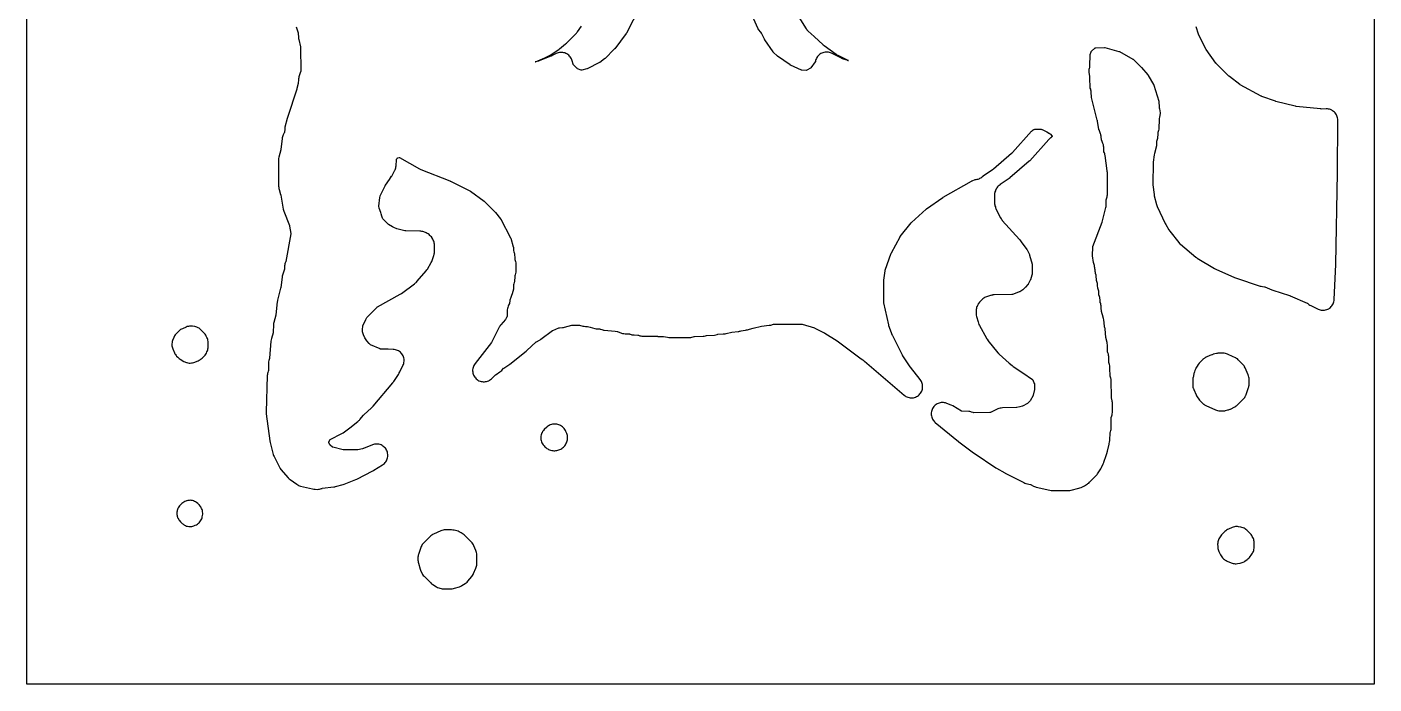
# Model space of a CAD drawing. Header units: millimetres. Extents: x 0 to 300, y 0 to 300.
# Drawn here: x 0 to 300, y 0 to 146.2 of the extents above; entities that cross this region are included whole.
import ezdxf

# ---------------------------------------------------------------- set-up
doc = ezdxf.new("R2010")
doc.units = ezdxf.units.MM
doc.layers.add('CUT', color=7, linetype='CONTINUOUS')

msp = doc.modelspace()

# ---------------------------------------------------------------- linework, layer by layer
at = {"layer": 'CUT'}
for points in [[(0.0501, 299.9994), (0.0614, 300), (299.9021, 300), (299.9192, 299.9992), (299.9606, 299.9971), (299.9634, 299.9386), (299.9634, 0.0614), (299.9606, 0.0029), (299.9192, 0.0008), (299.9021, 0), (0.0614, 0), (0.0501, 0.0006), (0.0029, 0.0029), (0.0006, 0.0501), (0, 0.0614), (0, 299.9386), (0.0006, 299.9499), (0.0029, 299.9971)], [(32.2989, 75.2454), (32.3388, 75.0111), (32.4007, 74.7816), (32.4842, 74.5591), (32.8675, 73.6683), (32.9607, 73.4748), (33.0702, 73.2901), (33.1952, 73.1155), (33.3347, 72.9523), (33.5674, 72.7024), (33.7342, 72.5393), (33.9155, 72.3925), (34.1096, 72.2632), (34.9342, 71.768), (35.1318, 71.6612), (35.3381, 71.5725), (35.5515, 71.5027), (35.5836, 71.4937), (35.8389, 71.4369), (36.0988, 71.4071), (36.3604, 71.4046), (36.6208, 71.4295), (36.8772, 71.4814), (37.1267, 71.5598), (38.1388, 71.9371), (38.3817, 72.0427), (38.612, 72.1733), (38.8273, 72.3275), (39.025, 72.5037), (39.4673, 72.9419), (39.6532, 73.1477), (39.8151, 73.3729), (39.9512, 73.6146), (40.0855, 73.8878), (40.1768, 74.0972), (40.2487, 74.314), (40.3004, 74.5365), (40.3316, 74.7628), (40.3421, 74.991), (40.3421, 76.0045), (40.3314, 76.2348), (40.2996, 76.4633), (40.2468, 76.6878), (40.1736, 76.9065), (40.0806, 77.1175), (39.9407, 77.3988), (39.8072, 77.6344), (39.6489, 77.8542), (39.4678, 78.0556), (38.7085, 78.8131), (38.5192, 78.9836), (38.3136, 79.1339), (38.0937, 79.2626), (37.8619, 79.3682), (37.6206, 79.4496), (37.3722, 79.5061), (36.8947, 79.5893), (36.6568, 79.6191), (36.4172, 79.626), (36.1779, 79.6099), (35.9414, 79.5709), (35.7096, 79.5095), (35.4848, 79.4261), (34.6161, 79.0557), (34.413, 78.9581), (34.2195, 78.8425), (34.0372, 78.7101), (33.8676, 78.5617), (33.2967, 78.015), (33.1406, 77.8513), (32.9999, 77.6742), (32.8758, 77.4851), (32.7693, 77.2855), (32.6812, 77.0772), (32.4361, 76.4149), (32.3643, 76.1884), (32.3143, 75.956), (32.2866, 75.72), (32.2815, 75.4824)], [(260.3424, 64.3077), (260.4457, 64.0963), (260.5796, 63.8809), (260.9446, 63.3551), (261.0853, 63.1713), (261.1219, 63.1316), (261.1453, 63.1016), (261.3051, 62.9316), (261.7372, 62.5129), (261.7458, 62.5045), (261.7482, 62.5023), (261.7765, 62.4749), (261.8219, 62.4356), (261.9065, 62.3591), (261.9382, 62.3351), (261.9905, 62.2898), (262.0654, 62.2386), (262.0791, 62.2283), (262.098, 62.2164), (262.2242, 62.1301), (262.4743, 61.9978), (264.6433, 61.0036), (264.8854, 60.9076), (265.1362, 60.8373), (265.3929, 60.7934), (265.6528, 60.7765), (266.1542, 60.77), (266.2236, 60.7691), (266.4354, 60.7754), (266.6459, 60.7996), (266.7184, 60.8142), (266.8535, 60.8414), (267.4353, 60.9847), (267.5877, 61.0317), (267.7096, 61.0692), (267.9409, 61.1708), (267.9724, 61.1846), (268.9918, 61.704), (269.2012, 61.8248), (269.2172, 61.834), (269.2545, 61.8611), (269.4278, 61.9867), (269.6215, 62.1605), (270.8804, 63.4149), (271.0362, 63.5851), (271.1755, 63.7689), (271.2974, 63.9647), (271.3593, 64.0883), (271.3593, 64.0884), (271.4006, 64.171), (271.4477, 64.2916), (271.4845, 64.3859), (272.0202, 65.972), (272.0627, 66.1247), (272.0927, 66.2326), (272.1367, 66.4995), (272.1516, 66.7696), (272.1523, 67.4298), (272.1526, 67.7597), (272.1435, 67.9378), (272.1393, 68.0197), (272.099, 68.277), (272.0321, 68.5287), (271.9607, 68.7163), (271.9395, 68.7721), (271.2349, 70.3674), (271.133, 70.5723), (271.0868, 70.6471), (271.0127, 70.767), (270.8752, 70.9499), (270.7215, 71.1194), (270.0861, 71.7589), (269.692, 72.1556), (269.523, 72.3107), (269.3406, 72.4497), (269.1995, 72.5379), (269.1462, 72.5713), (268.9466, 72.6721), (268.9414, 72.6747), (268.6146, 72.8212), (267.3501, 73.3883), (267.3179, 73.4007), (267.106, 73.4827), (266.8535, 73.5511), (266.5952, 73.5927), (266.3339, 73.6071), (266.3071, 73.6072), (265.4756, 73.6094), (265.3495, 73.602), (265.1704, 73.5916), (265.0168, 73.5635), (264.8696, 73.5365), (264.5352, 73.454), (264.2238, 73.3771), (264.14, 73.3527), (264.0268, 73.3198), (263.8885, 73.2669), (263.8351, 73.2465), (263.4278, 73.0713), (262.5796, 72.7064), (262.3804, 72.6095), (262.3722, 72.6055), (262.1749, 72.486), (262.0976, 72.4288), (261.9895, 72.3488), (261.8659, 72.2383), (261.8175, 72.1951), (261.2071, 71.5967), (261.0464, 71.4187), (261.0028, 71.3704), (260.8276, 71.1209), (260.5984, 70.7482), (260.3133, 70.2845), (260.2817, 70.226), (260.1791, 70.0359), (260.0739, 69.7737), (259.977, 69.4863), (259.902, 69.2637), (259.8577, 69.1083), (259.8577, 69.1082), (259.8363, 69.033), (259.6477, 68.2244), (259.644, 68.2084), (259.6374, 68.1702), (259.6086, 68.0182), (259.6043, 67.977), (259.5936, 67.9142), (259.5897, 67.8353), (259.587, 67.8096), (259.5861, 67.7647), (259.5787, 67.6162), (259.589, 66.5561), (259.6035, 66.3102), (259.6421, 66.067), (259.7045, 65.8287), (259.7251, 65.7731), (259.7269, 65.7664), (259.8107, 65.5422), (260.331, 64.3308)], [(114.4187, 54.6503), (114.444, 54.3976), (114.4949, 54.1488), (114.5707, 53.9065), (114.6707, 53.6731), (114.7938, 53.451), (114.9389, 53.2425), (115.138, 52.9854), (115.3158, 52.7798), (115.5149, 52.5948), (115.7328, 52.4325), (115.9671, 52.2948), (116.1715, 52.1892), (116.3881, 52.09), (116.6132, 52.0119), (116.8447, 51.9556), (117.0805, 51.9216), (117.3184, 51.9102), (117.5464, 51.9101), (117.7767, 51.9207), (118.0051, 51.9524), (118.2296, 52.005), (118.4483, 52.0782), (118.6593, 52.1711), (118.8802, 52.2808), (119.0829, 52.3935), (119.2742, 52.5245), (119.4526, 52.6726), (119.6165, 52.8366), (119.7645, 53.0151), (119.8953, 53.2065), (120.0078, 53.4092), (120.1202, 53.6359), (120.2132, 53.8476), (120.2863, 54.067), (120.3388, 54.2923), (120.3703, 54.5214), (120.3804, 54.7525), (120.3802, 54.8241), (120.3685, 55.0606), (120.3344, 55.295), (120.2782, 55.525), (120.2006, 55.7487), (120.031, 56.1717), (119.9217, 56.4077), (119.7885, 56.6311), (119.6329, 56.8395), (119.4564, 57.0306), (119.261, 57.2023), (119.0488, 57.3528), (118.8222, 57.4804), (118.6492, 57.5662), (118.4422, 57.6576), (118.2278, 57.7298), (118.0077, 57.7823), (117.7838, 57.8148), (117.5579, 57.8268), (117.4901, 57.8274), (117.247, 57.8175), (117.006, 57.7841), (116.7693, 57.7273), (116.5394, 57.6479), (116.3182, 57.5464), (116.1079, 57.4239), (115.9106, 57.2816), (115.728, 57.1207), (115.1892, 56.5974), (114.9971, 56.3883), (114.83, 56.1588), (114.6899, 55.9118), (114.6745, 55.8806), (114.5737, 55.6475), (114.497, 55.4054), (114.4454, 55.1568), (114.4192, 54.9042)], [(34.0151, 36.2919), (34.1879, 36.1015), (34.4353, 35.8556), (34.5095, 35.781), (34.5209, 35.7706), (34.5236, 35.7678), (34.5435, 35.7499), (34.6874, 35.6185), (34.6978, 35.6106), (34.702, 35.6068), (34.7732, 35.554), (34.88, 35.4738), (34.8874, 35.4694), (34.8951, 35.4637), (35.0287, 35.3832), (35.0858, 35.3484), (35.0895, 35.3466), (35.101, 35.3397), (35.3179, 35.2361), (35.5437, 35.1538), (35.7763, 35.0935), (36.0137, 35.0559), (36.2536, 35.0413), (36.4938, 35.0497), (36.7321, 35.0812), (36.9662, 35.1354), (37.1941, 35.2118), (37.494, 35.3288), (37.7279, 35.4341), (37.9497, 35.5628), (38.1572, 35.7136), (38.2502, 35.7969), (38.344, 35.8804), (38.3481, 35.8848), (38.3482, 35.8848), (38.3488, 35.8855), (38.5168, 36.0687), (38.6694, 36.2737), (38.8002, 36.4931), (38.908, 36.7248), (38.9916, 36.9663), (39.05, 37.2151), (39.1063, 37.5244), (39.1394, 37.7831), (39.1455, 38.0438), (39.1243, 38.3038), (39.1192, 38.3311), (39.1184, 38.3401), (39.0976, 38.4462), (39.0762, 38.5601), (39.0734, 38.5694), (39.0681, 38.5966), (38.9913, 38.8465), (38.8888, 39.087), (38.8279, 39.2114), (38.7183, 39.4117), (38.5909, 39.6011), (38.4467, 39.7781), (38.4435, 39.7817), (38.4402, 39.7858), (38.4059, 39.8242), (38.4019, 39.8283), (38.4009, 39.8293), (38.3297, 39.9013), (38.2265, 40.0057), (38.2257, 40.0064), (38.2214, 40.0107), (38.0243, 40.1728), (37.7439, 40.3805), (37.5347, 40.5197), (37.3126, 40.6372), (37.0798, 40.7318), (36.8386, 40.8025), (36.5916, 40.8487), (36.3412, 40.8699), (36.09, 40.8658), (35.8404, 40.8365), (35.6125, 40.7862), (35.5957, 40.7825), (35.5956, 40.7824), (35.5951, 40.7823), (35.4995, 40.7509), (35.3569, 40.704), (35.1272, 40.602), (34.9089, 40.4775), (34.7043, 40.3316), (34.5153, 40.166), (34.1412, 39.8033), (33.9746, 39.6252), (33.8262, 39.4318), (33.6973, 39.2248), (33.694, 39.2181), (33.6932, 39.2167), (33.6752, 39.1801), (33.5892, 39.0063), (33.5865, 38.9992), (33.5849, 38.9958), (33.5574, 38.9223), (33.5029, 38.7782), (33.5009, 38.7709), (33.4988, 38.7652), (33.4723, 38.6652), (33.4392, 38.5429), (33.438, 38.5354), (33.4358, 38.5273), (33.4165, 38.4078), (33.3988, 38.3024), (33.3983, 38.295), (33.3966, 38.2844), (33.3883, 38.1508), (33.382, 38.0592), (33.3822, 38.0518), (33.3814, 38.0387), (33.3866, 37.8956), (33.3889, 37.8155), (33.3898, 37.8082), (33.3904, 37.7928), (33.4106, 37.6439), (33.4195, 37.5736), (33.4212, 37.5665), (33.4235, 37.549), (33.4595, 37.3977), (33.4736, 37.3358), (33.4759, 37.3289), (33.4805, 37.3096), (33.5324, 37.1591), (33.5506, 37.1045), (33.5535, 37.0978), (33.5608, 37.0769), (33.6282, 36.93), (33.6497, 36.8817), (33.6574, 36.8666), (33.6635, 36.8533), (33.6838, 36.8143), (33.7127, 36.7569), (33.7225, 36.7398), (33.7325, 36.7207), (33.7714, 36.6544), (33.843, 36.5293), (33.8532, 36.5153), (33.8627, 36.499), (33.9759, 36.3452), (33.9964, 36.3167), (33.9987, 36.3142)], [(87.0656, 27.533), (87.0792, 27.325), (87.1102, 27.1189), (87.1582, 26.916), (87.5344, 25.5774), (87.6136, 25.3413), (87.7159, 25.1144), (87.9792, 24.6002), (88.109, 24.3761), (88.2613, 24.1667), (88.4345, 23.9741), (89.9041, 22.5008), (90.1191, 22.3087), (90.3549, 22.1427), (91.1903, 21.6238), (91.4522, 21.4819), (91.7292, 21.3723), (91.954, 21.2984), (92.2068, 21.2298), (92.4653, 21.188), (92.7269, 21.1736), (94.4394, 21.1685), (94.7058, 21.1819), (94.9692, 21.2237), (95.2266, 21.2932), (96.3173, 21.6513), (96.5858, 21.757), (96.8402, 21.8928), (97.5726, 22.3399), (97.7935, 22.4917), (97.9969, 22.6661), (98.1805, 22.8614), (99.0707, 23.9163), (99.2232, 24.1167), (99.3548, 24.3314), (99.4641, 24.5583), (99.9637, 25.7448), (100.0487, 25.9786), (100.1101, 26.2197), (100.1472, 26.4658), (100.1597, 26.7143), (100.1603, 28.7223), (100.1476, 28.9749), (100.1094, 29.2248), (100.0462, 29.4696), (99.9586, 29.7068), (99.5039, 30.7692), (99.3993, 30.9846), (99.2745, 31.1889), (99.1308, 31.3804), (98.9694, 31.5573), (97.3365, 33.1828), (97.1458, 33.3541), (96.9385, 33.505), (96.7168, 33.6339), (96.2724, 33.8626), (96.005, 33.981), (95.7257, 34.0674), (95.1612, 34.2063), (94.8685, 34.26), (94.5715, 34.2786), (93.1846, 34.2829), (92.9216, 34.2698), (92.6614, 34.2292), (92.4069, 34.1614), (92.1609, 34.0672), (90.5373, 33.345), (90.3325, 33.2424), (90.138, 33.1216), (89.9554, 32.9834), (89.7862, 32.8292), (88.3133, 31.3574), (88.159, 31.1884), (88.0208, 31.0061), (87.8999, 30.8119), (87.7972, 30.6074), (87.7137, 30.3944), (87.1875, 28.8482), (87.1259, 28.6372), (87.0831, 28.4216), (87.0593, 28.203), (87.0549, 27.9833)], [(265.1329, 31.123), (265.1401, 30.5824), (265.1534, 30.3563), (265.1871, 30.1323), (265.2409, 29.9123), (265.3144, 29.698), (265.407, 29.4913), (265.7797, 28.7511), (265.9116, 28.5206), (266.0672, 28.3053), (266.2448, 28.1077), (266.4672, 27.8853), (266.6464, 27.7227), (266.8405, 27.5781), (267.0476, 27.453), (267.2659, 27.3485), (268.1801, 26.9641), (268.394, 26.8854), (268.6141, 26.8266), (268.8387, 26.788), (269.0659, 26.77), (269.2938, 26.7728), (269.5205, 26.7963), (270.1206, 26.8865), (270.3559, 26.9334), (270.5857, 27.0028), (270.8077, 27.0938), (271.02, 27.2057), (271.2206, 27.3375), (271.6855, 27.6759), (271.8729, 27.8267), (272.0451, 27.9948), (272.2002, 28.1786), (272.7501, 28.8978), (272.8841, 29.0913), (272.9993, 29.2966), (273.0947, 29.5118), (273.1695, 29.735), (273.2229, 29.9643), (273.2545, 30.1975), (273.264, 30.4327), (273.2573, 31.4499), (273.2451, 31.681), (273.2116, 31.9099), (273.157, 32.1347), (273.0819, 32.3536), (272.9869, 32.5645), (272.8574, 32.8198), (272.7256, 33.0488), (272.5704, 33.2625), (272.3935, 33.4587), (271.6284, 34.222), (271.4399, 34.3919), (271.2351, 34.5418), (271.0162, 34.6702), (270.7853, 34.7757), (270.545, 34.8572), (270.2976, 34.914), (269.8144, 34.9993), (269.5752, 35.0298), (269.3343, 35.037), (269.0937, 35.0211), (268.8558, 34.982), (268.6228, 34.9202), (268.3968, 34.8362), (267.5481, 34.4734), (267.3364, 34.3708), (267.1353, 34.2488), (266.9465, 34.1085), (266.7718, 33.951), (266.0019, 33.1887), (265.8196, 32.9874), (265.6603, 32.7677), (265.5257, 32.5319), (265.3975, 32.2759), (265.3008, 32.0576), (265.2255, 31.8311), (265.1721, 31.5984), (265.1411, 31.3616)]]:
    msp.add_lwpolyline(points, close=True, dxfattribs=at)
for points in [[(136.4883, 150.5512), (133.4756, 144.8098), (133.4731, 144.8053), (133.4315, 144.739), (133.4211, 144.7246), (130.8769, 141.3465), (130.8239, 141.2811), (130.7664, 141.2195), (128.7288, 139.1881), (128.6656, 139.1295), (128.5984, 139.0757), (127.5527, 138.2984), (127.5483, 138.2952), (127.4774, 138.2511), (127.4607, 138.2421), (124.7609, 136.8838), (124.7437, 136.8757), (124.6673, 136.8464), (124.6491, 136.841), (123.5444, 136.5417), (123.5278, 136.5376), (123.4917, 136.5313), (123.4564, 136.5417), (123.4408, 136.5475), (122.6097, 136.8774), (122.5923, 136.8848), (122.5562, 136.9035), (122.5246, 136.9291), (122.5108, 136.9421), (121.6491, 137.7981), (121.6374, 137.8103), (121.6141, 137.838), (121.6022, 137.872), (121.5977, 137.8885), (121.4128, 138.6259), (121.3402, 138.8642), (121.2443, 139.0941), (121.126, 139.3133), (120.9864, 139.5197), (120.827, 139.7111), (120.6494, 139.8857), (120.4553, 140.0418), (120.2466, 140.1778), (120.0254, 140.2923), (119.7938, 140.3843), (119.5543, 140.4528), (119.3092, 140.497), (119.0609, 140.5167), (118.8118, 140.5116), (118.5645, 140.4817), (118.3214, 140.4273), (118.085, 140.349), (117.8575, 140.2476), (116.8384, 139.731), (116.7859, 139.7059), (116.7426, 139.6865), (116.6891, 139.6639), (114.0891, 138.637), (114.0373, 138.6178), (114.0208, 138.6121), (113.9148, 138.5808), (113.8978, 138.5766), (113.8439, 138.5644), (113.2091, 138.4362), (113.1698, 138.4303), (113.206, 138.4467), (114.7855, 139.0705), (114.9634, 139.1506), (114.9975, 139.1659), (116.4969, 139.926), (116.7632, 140.0824), (118.4157, 141.1955), (118.4966, 141.2552), (118.5887, 141.3232), (119.9199, 142.3971), (120.1213, 142.5784), (122.3416, 144.807), (122.4793, 144.957), (122.5579, 145.058), (122.6043, 145.1177), (123.4941, 146.3625)], [(170.775, 150.1158), (173.5376, 145.7378), (173.6253, 145.6117), (173.6656, 145.5537), (173.8095, 145.3819), (173.9252, 145.2667), (173.9683, 145.2237), (175.2918, 144.0182), (177.2796, 142.2075), (177.5167, 142.0167), (180.2081, 140.1075), (180.2092, 140.1068), (180.3688, 140.0025), (180.537, 139.9102), (181.4509, 139.4535), (182.5179, 138.9204), (182.8795, 138.7396), (182.8902, 138.7336), (182.9134, 138.7205), (182.8757, 138.7301), (181.6183, 139.1158), (181.5691, 139.132), (181.5537, 139.1375), (181.4575, 139.1759), (181.4425, 139.1827), (181.3957, 139.2048), (179.1609, 140.3216), (178.9342, 140.4212), (178.6987, 140.4979), (178.4567, 140.5509), (178.2107, 140.5797), (177.9631, 140.584), (177.7162, 140.5638), (177.4726, 140.5193), (177.2346, 140.4509), (177.0045, 140.3592), (176.7846, 140.2453), (176.577, 140.1101), (176.3839, 139.9551), (176.207, 139.7817), (176.0481, 139.5917), (175.9089, 139.3868), (175.7906, 139.1692), (175.6944, 138.941), (175.6212, 138.7044), (175.5939, 138.5699), (175.5929, 138.5701), (175.565, 138.4397), (175.5433, 138.4028), (175.5318, 138.3865), (174.5635, 137.0851), (174.5517, 137.07), (174.5238, 137.0396), (174.4903, 137.0155), (174.4739, 137.0055), (173.6682, 136.5432), (173.6527, 136.5348), (173.6183, 136.5192), (173.5806, 136.5174), (173.5629, 136.5178), (172.5425, 136.5649), (172.5251, 136.5661), (172.4879, 136.5713), (172.4524, 136.5833), (172.4362, 136.59), (170.0214, 137.6641), (170.0049, 137.6719), (169.9362, 137.7109), (169.921, 137.721), (167.1323, 139.6824), (167.1285, 139.6852), (167.0719, 139.7314), (167.0596, 139.7426), (166.2425, 140.5261), (166.2291, 140.5397), (166.1757, 140.6024), (166.1645, 140.6179), (164.3148, 143.3017), (164.2684, 143.3745), (164.2274, 143.4505), (163.7011, 144.5167), (163.56, 144.7656), (163.3914, 144.9967), (162.869, 145.6329), (162.8657, 145.6372), (162.8359, 145.6804), (162.8226, 145.7041), (162.812, 145.726), (160.3769, 151.1396)], [(59.968, 146.1887), (60.3827, 144.8637), (60.3842, 144.8586), (60.3954, 144.8088), (60.3989, 144.7826), (60.4006, 144.759), (60.4401, 143.8984), (60.4648, 143.645), (60.515, 143.3954), (60.9323, 141.7589), (60.9335, 141.7539), (60.9419, 141.7055), (60.944, 141.6802), (60.9446, 141.6574), (60.9562, 136.3263), (60.9557, 136.3059), (60.951, 136.2621), (60.9416, 136.2192), (60.9356, 136.1996), (60.5695, 135.1128), (60.5053, 134.8878), (60.4624, 134.6579), (60.4412, 134.4249), (60.4087, 133.6885), (60.4075, 133.6702), (60.3963, 133.5918), (60.3924, 133.5738), (60.1207, 132.4598), (60.1085, 132.4136), (60.0944, 132.3679), (57.9936, 126.015), (57.9413, 125.8341), (57.4567, 123.8878), (57.4132, 123.6734), (57.3886, 123.456), (57.3414, 122.7727), (57.3397, 122.7541), (57.3329, 122.7146), (57.3185, 122.6772), (57.3105, 122.6603), (57.056, 122.1564), (56.9659, 121.9567), (56.8936, 121.7498), (56.8397, 121.5374), (56.8046, 121.3211), (56.5288, 118.9736), (56.5178, 118.9), (56.5022, 118.8272), (56.1009, 117.2004), (56.0461, 116.9005), (56.0282, 116.5962), (56.0408, 110.7624), (56.0534, 110.517), (56.09, 110.2741), (56.1503, 110.0359), (56.4934, 108.9154), (56.5124, 108.8462), (56.5271, 108.7759), (57.0884, 105.6325), (57.1404, 105.404), (57.2135, 105.1813), (58.4339, 101.9808), (58.4395, 101.965), (58.4591, 101.8954), (58.4626, 101.879), (58.767, 100.2634), (58.7698, 100.2464), (58.7733, 100.2093), (58.77, 100.1727), (58.7672, 100.1554), (57.6338, 94.0017), (57.6304, 93.9851), (57.6204, 93.9495), (57.5967, 93.8873), (57.5225, 93.7041), (57.4542, 93.4746), (57.4083, 93.2395), (57.385, 93.0012), (57.3534, 92.3628), (57.3531, 92.3575), (57.3465, 92.3072), (57.3407, 92.2816), (57.3342, 92.259), (56.9224, 90.952), (56.8657, 90.74), (56.8278, 90.5238), (56.5259, 88.2073), (56.5138, 88.1328), (56.497, 88.0592), (55.796, 85.3844), (55.7554, 85.2018), (55.7286, 85.0168), (55.4197, 82.132), (55.4191, 82.1273), (55.4063, 82.0563), (55.4025, 82.0403), (54.9868, 80.4538), (54.9307, 80.1765), (54.9063, 79.8946), (54.8572, 78.2467), (54.8564, 78.2299), (54.852, 78.1938), (54.8445, 78.1581), (54.84, 78.1424), (54.4412, 76.8458), (54.375, 76.5793), (54.3384, 76.3071), (54.038, 72.492), (54.0362, 72.4746), (54.0297, 72.4373), (54.0198, 72.4008), (54.014, 72.3842), (53.9526, 72.2206), (53.8686, 71.9519), (53.8155, 71.6754), (53.7937, 71.3947), (53.7589, 69.7431), (53.7581, 69.7253), (53.7537, 69.6873), (53.7457, 69.6498), (53.7407, 69.6327), (53.6279, 69.2747), (53.5699, 69.0566), (53.5317, 68.8342), (53.5138, 68.6093), (53.2353, 60.5085), (53.2368, 60.2995), (53.2558, 60.0914), (54.06, 54.0739), (54.1253, 53.7503), (54.8553, 51.0602), (54.9333, 50.8211), (55.0349, 50.5911), (56.2025, 48.271), (56.3043, 48.0883), (56.421, 47.9147), (56.5517, 47.7515), (58.1999, 45.8622), (58.4044, 45.6537), (58.6318, 45.4705), (60.0869, 44.4323), (60.2845, 44.3049), (60.4932, 44.1966), (60.7111, 44.1084), (60.9363, 44.0411), (63.5588, 43.3898), (63.8523, 43.3353), (64.1502, 43.3161), (64.6498, 43.3139), (64.9, 43.3253), (65.1478, 43.3618), (65.3907, 43.4228), (65.6263, 43.5078), (65.6509, 43.5181), (65.6672, 43.5245), (65.7033, 43.5358), (65.7403, 43.5436), (65.7577, 43.5461), (68.3348, 43.8466), (68.5338, 43.878), (68.7297, 43.9253), (70.3881, 44.3974), (70.6325, 44.4808), (73.2314, 45.5209), (73.4223, 45.6067), (77.0321, 47.4152), (77.2562, 47.5423), (79.1999, 48.7814), (79.4005, 48.9237), (79.5862, 49.0849), (79.7552, 49.2637), (79.9057, 49.4582), (80.0365, 49.6665), (80.1461, 49.8867), (80.2335, 50.1166), (80.298, 50.354), (80.3388, 50.5965), (80.3556, 50.8419), (80.3481, 51.0878), (80.3166, 51.3317), (80.2612, 51.5713), (80.1826, 51.8044), (80.0814, 52.0286), (79.9587, 52.2417), (79.8157, 52.4418), (79.6536, 52.6269), (79.4742, 52.7951), (79.2791, 52.9449), (79.0703, 53.0748), (78.8497, 53.1835), (78.6194, 53.2701), (78.3818, 53.3336), (78.1391, 53.3734), (77.8936, 53.3892), (77.6478, 53.3808), (77.404, 53.3483), (77.1646, 53.292), (76.9319, 53.2124), (74.9106, 52.4083), (74.8325, 52.3803), (74.7526, 52.3578), (73.6628, 52.0919), (73.6412, 52.0873), (73.5462, 52.0757), (73.524, 52.075), (70.5338, 52.0653), (70.5286, 52.0654), (70.4795, 52.0691), (70.4543, 52.0733), (70.4319, 52.0783), (68.1153, 52.6584), (68.1099, 52.6599), (68.0639, 52.6756), (68.0387, 52.6929), (68.0195, 52.7079), (67.5298, 53.1104), (67.5159, 53.1224), (67.488, 53.1504), (67.4694, 53.1852), (67.462, 53.2021), (67.2562, 53.7027), (67.2497, 53.7197), (67.2385, 53.7568), (67.2498, 53.7938), (67.2564, 53.8108), (67.4646, 54.3116), (67.4721, 54.3286), (67.4909, 54.3635), (67.5241, 54.3851), (67.5403, 54.394), (70.0913, 55.7157), (70.2522, 55.8067), (70.406, 55.9095), (72.1863, 57.1966), (72.2913, 57.2768), (73.6615, 58.3821), (73.8598, 58.5604), (73.9236, 58.6314), (74.0165, 58.7228), (74.1515, 58.8799), (74.9047, 59.8329), (74.9136, 59.8436), (74.9669, 59.8996), (74.981, 59.9125), (76.7464, 61.4533), (76.8848, 61.5837), (77.013, 61.7243), (77.0491, 61.7672), (77.0832, 61.802), (81.4487, 66.9721), (81.4938, 67.0334), (81.5053, 67.047), (81.6714, 67.2674), (82.6075, 68.6638), (82.7114, 68.833), (82.8016, 69.0099), (82.8711, 69.1609), (82.9096, 69.2211), (83.0409, 69.4535), (83.7243, 70.8296), (83.8244, 71.0594), (83.901, 71.2979), (83.9533, 71.543), (83.9808, 71.792), (83.9832, 72.0426), (83.9606, 72.2921), (83.913, 72.5381), (83.8411, 72.7782), (83.7456, 73.0098), (83.6273, 73.2307), (83.4875, 73.4386), (83.3276, 73.6315), (83.1492, 73.8075), (82.9541, 73.9647), (82.7442, 74.1015), (82.5217, 74.2167), (82.2887, 74.309), (82.0477, 74.3776), (81.8011, 74.4216), (81.5512, 74.4408), (80.4703, 74.4693), (78.6741, 74.5284), (78.6569, 74.5294), (78.6566, 74.5294), (78.6439, 74.5337), (78.6267, 74.5409), (76.5265, 75.4885), (76.2037, 75.7763), (75.6652, 76.3386), (75.2081, 77.0015), (74.9282, 77.7022), (74.7524, 78.3291), (74.7392, 79.0095), (74.7573, 79.4633), (74.8302, 79.6929), (75.4305, 81.1026), (75.6774, 81.5531), (77.9729, 83.8749), (77.9858, 83.8874), (78.0124, 83.9095), (78.0318, 83.9227), (78.0462, 83.9311), (83.122, 86.7365), (83.1228, 86.737), (83.1302, 86.7411), (83.4037, 86.9163), (86.3227, 89.0649), (86.5281, 89.2336), (86.6553, 89.3631), (86.7195, 89.4166), (86.903, 89.6058), (88.9307, 91.93), (89.079, 92.1174), (89.2088, 92.3181), (89.2127, 92.3248), (90.0406, 93.7504), (90.1586, 93.9803), (90.2404, 94.1906), (90.2523, 94.221), (90.6114, 95.3071), (90.6353, 95.395), (90.6814, 95.5639), (90.7101, 95.7426), (90.7237, 95.8266), (90.7296, 95.939), (90.7378, 96.0924), (90.7375, 97.6482), (90.7375, 97.6504), (90.7267, 97.8817), (90.6946, 98.111), (90.6414, 98.3364), (90.5676, 98.5558), (90.4738, 98.7675), (90.3605, 98.9943), (90.2289, 99.2259), (90.225, 99.2313), (90.2168, 99.2457), (90.0606, 99.462), (89.8823, 99.6604), (89.7339, 99.8089), (89.5451, 99.9793), (89.34, 100.1298), (89.1206, 100.2586), (88.8893, 100.3644), (88.8778, 100.369), (88.8776, 100.3691), (88.8679, 100.3729), (88.3524, 100.5777), (88.14, 100.6513), (87.9218, 100.7054), (87.6997, 100.7397), (87.4754, 100.754), (84.3864, 100.8111), (84.3793, 100.8114), (84.3693, 100.813), (84.1429, 100.8555), (82.3608, 101.2884), (82.2438, 101.3393), (81.8611, 101.506), (81.6643, 101.5917), (81.3911, 101.7107), (80.5441, 102.2122), (79.2542, 103.5119), (79.1768, 103.6544), (79.0236, 104.1213), (78.8727, 104.5808), (78.7787, 104.8673), (78.4495, 105.8702), (78.3375, 106.2828), (78.3381, 106.2888), (78.5853, 108.2493), (78.6258, 108.5386), (78.6284, 108.5544), (78.6303, 108.5622), (78.6455, 108.6042), (78.6541, 108.6231), (79.7331, 110.814), (79.7714, 110.8846), (79.8186, 110.958), (80.7227, 112.2586), (81.213, 112.964), (81.2187, 112.9721), (81.3906, 113.2586), (81.861, 114.1763), (81.9204, 114.3005), (81.9765, 114.4265), (82.0603, 114.6409), (82.124, 114.862), (82.1671, 115.088), (82.1892, 115.317), (82.2564, 116.6529), (82.2578, 116.6711), (82.2636, 116.7098), (82.2837, 116.7433), (82.2942, 116.7583), (82.4754, 117.0024), (82.4862, 117.0163), (82.5113, 117.0442), (82.5464, 117.0577), (82.5632, 117.0628), (82.8483, 117.1421), (82.866, 117.1466), (82.9042, 117.1533), (82.9397, 117.1376), (82.9558, 117.129), (87.4159, 114.608), (87.7331, 114.4571), (94.2022, 111.9192), (94.2521, 111.8983), (94.301, 111.8752), (98.6549, 109.6926), (98.6595, 109.6902), (98.7275, 109.6492), (98.7424, 109.6389), (101.8013, 107.4116), (101.8052, 107.4087), (101.8626, 107.36), (101.875, 107.3481), (104.2538, 104.9694), (104.3007, 104.9197), (104.3447, 104.8674), (105.4289, 103.5008), (105.439, 103.4874), (105.479, 103.4266), (105.4872, 103.4119), (107.6995, 99.2809), (107.7085, 99.263), (107.741, 99.183), (107.747, 99.1639), (108.2872, 97.2765), (108.2922, 97.2568), (108.3071, 97.1706), (108.3089, 97.1504), (108.3378, 96.6926), (108.3699, 96.4212), (108.4315, 96.1549), (108.5217, 95.8969), (108.5787, 95.7587), (108.5848, 95.743), (108.5955, 95.7083), (108.5999, 95.6727), (108.6008, 95.6556), (108.6306, 94.7231), (108.6505, 94.478), (108.6944, 94.236), (108.7619, 93.9994), (108.8616, 93.7056), (108.8677, 93.686), (108.8772, 93.6431), (108.882, 93.5993), (108.8826, 93.5789), (108.8824, 91.7567), (108.8818, 91.7367), (108.8772, 91.6939), (108.8681, 91.6518), (108.8623, 91.6326), (108.7514, 91.2982), (108.6874, 91.069), (108.6454, 90.8349), (108.6258, 90.5978), (108.5921, 89.6235), (108.591, 89.6053), (108.5859, 89.5664), (108.5733, 89.5293), (108.5543, 89.4844), (108.5551, 89.4841), (108.4796, 89.2933), (108.4135, 89.0646), (108.3694, 88.8305), (108.3478, 88.5934), (108.3217, 87.9913), (108.3205, 87.9729), (108.3093, 87.8942), (108.3054, 87.8762), (108.0418, 86.7951), (108.0198, 86.7168), (107.9925, 86.6401), (107.6608, 85.7994), (107.5891, 85.5912), (107.536, 85.3775), (107.5019, 85.1599), (107.4598, 84.784), (107.4576, 84.7674), (107.4504, 84.732), (107.4371, 84.6989), (107.4298, 84.6836), (107.2347, 84.2981), (107.1258, 84.0507), (107.0443, 83.793), (106.991, 83.528), (106.9667, 83.2588), (106.914, 81.7924), (106.913, 81.7758), (106.9085, 81.7401), (106.8947, 81.7068), (106.8874, 81.6922), (106.8542, 81.6287), (106.7965, 81.5322), (106.7344, 81.3999), (106.5797, 81.1044), (105.5262, 79.892), (105.3977, 79.7312), (105.2829, 79.5603), (105.1825, 79.3806), (103.4713, 75.9973), (99.7733, 71.2841), (99.63, 71.0816), (99.5075, 70.8659), (99.407, 70.6391), (99.3295, 70.4034), (99.2757, 70.1613), (99.2462, 69.9149), (99.2412, 69.6669), (99.2608, 69.4196), (99.3049, 69.1755), (99.3729, 68.9369), (99.4642, 68.7063), (99.578, 68.4858), (99.713, 68.2777), (99.868, 68.084), (100.0415, 67.9066), (100.2316, 67.7473), (100.4366, 67.6076), (100.6545, 67.489), (100.883, 67.3924), (101.12, 67.3191), (101.363, 67.2695), (101.6098, 67.2443), (101.8579, 67.2437), (102.1048, 67.2677), (102.3481, 67.316), (102.5855, 67.3882), (102.8145, 67.4836), (103.0329, 67.6012), (103.2386, 67.7398), (103.4296, 67.8982), (104.3613, 68.7524), (104.4245, 68.8064), (104.4913, 68.8559), (105.3281, 69.4314), (105.5348, 69.59), (105.7239, 69.7694), (105.8933, 69.9674), (106.0987, 70.2345), (106.1091, 70.2475), (106.1334, 70.2738), (106.1619, 70.2955), (106.1758, 70.3046), (107.2891, 71.0031), (107.5095, 71.1585), (111.1637, 74.0431), (111.3141, 74.1718), (113.392, 76.0974), (113.397, 76.1014), (113.4194, 76.1159), (113.4403, 76.1277), (114.1131, 76.485), (114.2837, 76.5844), (114.4459, 76.697), (117.007, 78.6284), (117.0114, 78.6316), (117.0556, 78.6595), (117.0797, 78.6717), (117.1019, 78.6813), (118.4484, 79.2236), (118.4665, 79.2304), (118.5065, 79.2419), (118.5475, 79.2492), (118.5667, 79.2511), (119.2607, 79.3023), (119.4891, 79.3298), (119.7141, 79.3782), (121.3639, 79.8131), (121.3689, 79.8143), (121.4177, 79.8231), (121.4432, 79.8255), (121.4662, 79.8262), (122.9503, 79.8378), (122.9672, 79.8375), (123.0036, 79.8345), (123.0383, 79.8252), (123.0545, 79.8196), (123.2825, 79.7357), (123.5287, 79.6593), (123.7813, 79.6086), (124.0379, 79.5842), (124.082, 79.5823), (124.3385, 79.5712), (124.7266, 79.5544), (124.7468, 79.5529), (124.7515, 79.5522), (124.8334, 79.5397), (124.8345, 79.5395), (124.8531, 79.5351), (125.3968, 79.391), (126.475, 79.1052), (126.7167, 79.0538), (126.8835, 79.0353), (126.9623, 79.0265), (127.3406, 79.0033), (127.5821, 78.9885), (127.5904, 78.9878), (127.5997, 78.987), (127.6371, 78.9811), (127.6383, 78.9807), (127.6396, 78.9802), (127.6425, 78.9792), (127.6508, 78.9762), (127.6727, 78.9684), (127.6889, 78.9613), (127.7154, 78.9489), (127.9778, 78.8439), (128.2504, 78.7692), (128.3934, 78.747), (128.5297, 78.7258), (130.9652, 78.4869), (131.415, 78.4428), (131.4204, 78.4421), (131.4717, 78.4327), (131.4977, 78.4255), (131.5206, 78.4175), (132.3934, 78.088), (132.6504, 78.0065), (132.9147, 77.9532), (133.1832, 77.9286), (134.1301, 77.8933), (134.1471, 77.8923), (134.1834, 77.8876), (134.2179, 77.8766), (134.2338, 77.8703), (134.2956, 77.8442), (134.5082, 77.7656), (134.727, 77.7066), (134.9503, 77.6677), (135.1761, 77.6491), (136.0588, 77.6167), (136.0788, 77.6154), (136.1217, 77.6092), (136.1637, 77.5984), (136.1827, 77.5919), (136.2997, 77.548), (136.5065, 77.4806), (136.7182, 77.4314), (136.9335, 77.4008), (137.1506, 77.389), (140.4037, 77.3541), (140.4496, 77.3514), (141.6199, 77.341), (141.6466, 77.3407), (141.6534, 77.3405), (141.712, 77.3351), (141.7407, 77.3321), (141.7582, 77.329), (142.6654, 77.1453), (142.9109, 77.1082), (143.1588, 77.0956), (143.2141, 77.0956), (143.2614, 77.0935), (143.8261, 77.0949), (147.1463, 77.0914), (147.3987, 77.1039), (147.3994, 77.1041), (147.4638, 77.1042), (147.7045, 77.1164), (147.7568, 77.1242), (147.7968, 77.1265), (148.0614, 77.1706), (148.3198, 77.2428), (148.5389, 77.3169), (148.544, 77.3185), (148.5897, 77.3298), (148.6088, 77.3319), (148.6174, 77.3329), (148.6191, 77.3331), (148.6224, 77.3334), (148.6252, 77.3337), (148.6423, 77.3344), (150.5477, 77.3702), (150.7329, 77.3839), (150.8222, 77.3905), (151.0929, 77.4409), (151.3368, 77.5148), (153.1044, 77.6314), (153.3833, 77.6657), (153.6566, 77.731), (153.8409, 77.7976), (155.0598, 77.9004), (155.2115, 77.9218), (155.2375, 77.9255), (155.4609, 77.9442), (155.694, 77.9862), (156.9259, 78.2691), (158.4012, 78.4413), (158.494, 78.4573), (158.6679, 78.4874), (158.8125, 78.5002), (159.0405, 78.5419), (159.9327, 78.7483), (159.9609, 78.7501), (160.0148, 78.7561), (160.2013, 78.777), (160.3998, 78.8189), (160.4378, 78.827), (160.9217, 78.9539), (161.6735, 79.1511), (163.5947, 79.5957), (165.2748, 79.814), (165.4173, 79.8326), (165.6279, 79.8692), (165.8346, 79.9236), (166.0359, 79.9955), (166.2032, 80.0635), (166.2202, 80.0699), (166.2576, 80.081), (166.2965, 80.0847), (166.3147, 80.0851), (172.4464, 80.0708), (172.4868, 80.0688), (172.5094, 80.0671), (172.5971, 80.0522), (175.35, 79.2338), (175.3552, 79.2321), (175.4341, 79.2013), (175.4515, 79.1931), (176.4929, 78.6713), (177.5387, 78.1473), (177.5957, 78.1168), (177.6509, 78.0832), (180.3824, 76.3212), (185.7883, 72.3693), (186.1287, 72.1123), (186.1344, 72.1078), (186.426, 71.8557), (186.5018, 71.7964), (195.3238, 64.2602), (195.5181, 64.1101), (195.7261, 63.9798), (195.946, 63.8705), (196.1755, 63.7833), (196.4124, 63.719), (196.6545, 63.6783), (196.8994, 63.6615), (197.1448, 63.6688), (197.3883, 63.7002), (197.6275, 63.7553), (197.8602, 63.8335), (198.0841, 63.9343), (198.297, 64.0565), (198.4969, 64.199), (198.6819, 64.3604), (198.8501, 64.5391), (199, 64.7336), (199.1301, 64.9417), (199.2392, 65.1617), (199.3262, 65.3912), (199.3902, 65.6282), (199.4307, 65.8704), (199.4472, 66.1153), (199.4396, 66.3607), (199.4081, 66.6041), (199.3527, 66.8433), (199.2742, 67.0759), (199.1733, 67.2997), (199.0509, 67.5125), (198.9082, 67.7123), (196.7215, 70.4759), (196.6925, 70.5141), (196.6651, 70.5533), (195.0106, 73.0296), (194.9711, 73.0929), (194.9356, 73.1586), (192.8012, 77.4261), (192.7747, 77.4827), (192.7512, 77.5406), (191.9369, 79.7113), (191.9098, 79.7923), (191.8885, 79.875), (190.8128, 84.7896), (190.8091, 84.8089), (190.7997, 84.8933), (190.7991, 84.913), (190.769, 89.6998), (190.7716, 89.7873), (190.7807, 89.8744), (191.0723, 91.9318), (191.0754, 91.9503), (191.0946, 92.0289), (191.1005, 92.0467), (192.4524, 95.8674), (192.4542, 95.8721), (192.4848, 95.9416), (192.4926, 95.9569), (194.4114, 99.4903), (194.4142, 99.4951), (194.4606, 99.5658), (194.4722, 99.5811), (196.8702, 102.59), (196.8735, 102.594), (196.927, 102.6514), (196.94, 102.6636), (200.2259, 105.6353), (200.2826, 105.6833), (200.3421, 105.7278), (203.944, 108.2479), (203.991, 108.2791), (204.0394, 108.3081), (210.3616, 111.893), (210.4236, 111.9258), (210.4874, 111.9548), (211.1065, 112.2153), (211.1233, 112.2219), (211.1604, 112.2334), (211.2163, 112.2395), (211.329, 112.2461), (211.5575, 112.2807), (211.7818, 112.3364), (212, 112.4125), (212.2102, 112.5084), (212.4107, 112.6234), (212.5997, 112.7563), (212.7757, 112.9062), (212.7783, 112.9086), (212.8741, 112.9896), (212.8899, 113.0016), (212.9408, 113.0384), (215.013, 114.4593), (215.2292, 114.6255), (219.2286, 118.0644), (219.455, 118.2856), (223.6843, 122.9745), (223.7255, 123.018), (223.7389, 123.0315), (223.8233, 123.1087), (223.9102, 123.1741), (224.0078, 123.2337), (224.0244, 123.2429), (224.0777, 123.2704), (224.2263, 123.3427), (224.2771, 123.3661), (224.2934, 123.3731), (224.3931, 123.411), (224.4909, 123.4385), (224.5907, 123.4571), (224.697, 123.4672), (224.7147, 123.4681), (224.7706, 123.4697), (225.4888, 123.4735), (225.5568, 123.472), (225.5784, 123.4709), (225.7074, 123.4575), (225.8281, 123.4315), (225.9511, 123.3905), (225.9712, 123.3826), (226.0338, 123.3559), (226.9367, 122.9414), (226.9386, 122.9404), (226.9557, 122.9319), (227.0021, 122.909), (227.0547, 122.881), (227.0928, 122.8593), (227.1181, 122.8449), (227.2708, 122.7519), (227.5462, 122.5841), (227.6098, 122.5426), (227.6295, 122.5289), (227.7486, 122.4349), (227.7665, 122.4189), (227.7684, 122.417), (227.8215, 122.3666), (228.3203, 121.863), (228.3546, 121.8246), (228.3593, 121.8195), (228.3581, 121.8188), (228.3503, 121.8145), (228.1145, 121.6671), (227.9537, 121.5397), (227.8965, 121.4944), (227.699, 121.2986), (227.5664, 121.1515), (223.3093, 116.4319), (223.293, 116.4149), (223.2556, 116.376), (223.2176, 116.3412), (223.1985, 116.3236), (218.8469, 112.5819), (218.8447, 112.5801), (218.8319, 112.5698), (218.8194, 112.5595), (218.8154, 112.5563), (218.795, 112.5397), (218.741, 112.5005), (216.737, 111.1264), (216.7369, 111.1263), (216.6792, 111.0868), (216.4796, 110.9346), (216.2962, 110.7632), (216.2054, 110.6593), (216.1309, 110.5742), (215.9854, 110.3696), (215.9647, 110.337), (215.8517, 110.16), (215.8076, 110.0846), (215.7537, 109.9925), (215.6691, 109.8179), (215.6671, 109.8132), (215.6424, 109.7569), (215.5545, 109.5256), (215.4986, 109.319), (215.4899, 109.2867), (215.4838, 109.2504), (215.4838, 109.2503), (215.4492, 109.0426), (215.436, 108.843), (215.4329, 108.7957), (215.4152, 107.7305), (215.4158, 107.6657), (215.4162, 107.6081), (215.4239, 107.3705), (215.434, 107.059), (215.4526, 106.8255), (215.4925, 106.5973), (215.4929, 106.5947), (215.5547, 106.3687), (215.6339, 106.1245), (215.697, 105.93), (215.7536, 105.7768), (215.7666, 105.7416), (215.7968, 105.6765), (215.8511, 105.5594), (216.8163, 103.68), (216.9242, 103.4907), (217.0481, 103.3115), (217.1872, 103.1438), (221.0225, 98.9093), (221.0651, 98.8597), (221.1049, 98.8079), (221.3991, 98.4037), (222.6345, 96.7061), (222.6441, 96.6924), (222.68, 96.6332), (222.6877, 96.6184), (223.2251, 95.5366), (223.2329, 95.5201), (223.2601, 95.4497), (223.2621, 95.4433), (223.2655, 95.4323), (223.8348, 93.4348), (223.835, 93.4341), (223.8393, 93.4176), (223.8462, 93.3812), (223.8498, 93.3443), (223.8503, 93.327), (223.8652, 91.4788), (223.8651, 91.4734), (223.8625, 91.4372), (223.8615, 91.4227), (223.86, 91.4136), (223.8575, 91.3975), (223.8525, 91.375), (223.8522, 91.3737), (223.8004, 91.1632), (223.8003, 91.1631), (223.5609, 90.1911), (223.5576, 90.1791), (223.5548, 90.1692), (223.5399, 90.129), (223.5219, 90.0807), (223.5153, 90.0669), (223.5122, 90.0601), (223.47, 89.9773), (223.4638, 89.9652), (223.4546, 89.9472), (223.4543, 89.9466), (223.4512, 89.9405), (223.4396, 89.9178), (223.4394, 89.9174), (223.4386, 89.9157), (223.4314, 89.9017), (223.3999, 89.8399), (223.3147, 89.6725), (222.944, 88.945), (222.9366, 88.9312), (222.9346, 88.9276), (222.9127, 88.8934), (222.8874, 88.8615), (222.874, 88.847), (222.3148, 88.2696), (221.8133, 87.7517), (221.8047, 87.7432), (221.8009, 87.7395), (221.7735, 87.7158), (221.7441, 87.6945), (221.7325, 87.6873), (221.7297, 87.6855), (221.062, 87.2877), (221.0468, 87.2791), (221.0423, 87.2769), (220.9819, 87.2478), (220.9658, 87.2413), (220.0244, 86.8845), (219.4417, 86.6637), (219.4256, 86.658), (219.3917, 86.6484), (219.3569, 86.6448), (219.3397, 86.6441), (215.3374, 86.5725), (215.09, 86.5557), (214.9674, 86.5351), (214.8456, 86.5146), (214.6064, 86.4495), (214.5611, 86.4347), (213.6725, 86.1447), (213.4543, 86.062), (213.2448, 85.9594), (213.0458, 85.8376), (212.8589, 85.6978), (212.8467, 85.6868), (212.6859, 85.5413), (212.2529, 85.1109), (212.2446, 85.1018), (212.08, 84.9204), (211.9276, 84.7131), (211.8428, 84.5688), (211.7973, 84.4913), (211.6454, 84.1993), (211.5556, 84.0053), (211.5495, 83.9923), (211.4728, 83.7774), (211.4161, 83.5564), (211.4119, 83.5306), (211.3797, 83.3311), (211.3713, 83.2083), (211.3641, 83.1035), (211.3542, 82.6781), (211.3507, 82.5251), (211.3575, 82.2746), (211.3792, 82.1046), (211.3893, 82.026), (211.4459, 81.7818), (211.794, 80.5609), (211.878, 80.2664), (211.9707, 79.9994), (212.093, 79.7446), (213.6347, 76.9491), (213.6949, 76.8534), (213.7309, 76.7944), (213.7387, 76.7838), (213.7884, 76.7048), (213.9693, 76.4799), (213.9976, 76.4486), (216.209, 73.7069), (216.3205, 73.5797), (216.3436, 73.5533), (216.3651, 73.5325), (216.4903, 73.4112), (218.7484, 71.3961), (219.3467, 70.8622), (219.6059, 70.6599), (221.7579, 69.1971), (221.7579, 69.197), (223.8839, 67.752), (223.9302, 67.7172), (223.9558, 67.6652), (224.3133, 66.8436), (224.3195, 66.8286), (224.331, 66.7926), (224.3355, 66.754), (224.3363, 66.736), (224.3608, 65.5488), (224.0619, 64.286), (224.0606, 64.2809), (224.0455, 64.2342), (224.0436, 64.2295), (224.0348, 64.2088), (224.0243, 64.1878), (223.3952, 62.9999), (222.9624, 62.5549), (222.801, 62.405), (222.7879, 62.3934), (222.7839, 62.3903), (222.7781, 62.3865), (222.7603, 62.3768), (221.7035, 61.8342), (221.6958, 61.8306), (221.6183, 61.8016), (221.5983, 61.796), (221.0649, 61.6618), (220.4423, 61.5101), (220.3906, 61.5031), (220.3698, 61.502), (217.2116, 61.426), (216.9515, 61.4061), (216.6949, 61.3593), (216.4446, 61.2859), (216.2033, 61.1869), (214.5495, 60.405), (214.5307, 60.3968), (214.489, 60.3824), (214.4453, 60.3775), (214.4248, 60.3769), (210.7921, 60.3679), (210.7717, 60.3684), (210.7281, 60.373), (210.6852, 60.3824), (210.6657, 60.3884), (210.3532, 60.4933), (210.1417, 60.5541), (209.9258, 60.596), (209.707, 60.6188), (208.1949, 60.7094), (208.1776, 60.7108), (208.1407, 60.7165), (208.1068, 60.7321), (208.0916, 60.7405), (206.1417, 61.8692), (205.8309, 62.0215), (204.7968, 62.442), (204.5659, 62.5229), (204.3283, 62.5809), (204.086, 62.6154), (203.8416, 62.6261), (203.5973, 62.6128), (203.3555, 62.5757), (203.1185, 62.5151), (202.8885, 62.4317), (202.6678, 62.3262), (202.4584, 62.1996), (202.2624, 62.0531), (202.0817, 61.8882), (201.918, 61.7064), (201.7728, 61.5095), (201.6475, 61.2994), (201.5434, 61.078), (201.4615, 60.8475), (201.4024, 60.61), (201.3669, 60.368), (201.3551, 60.1236), (201.3673, 59.8793), (201.4034, 59.6373), (201.4629, 59.4), (201.5453, 59.1696), (201.6499, 58.9485), (201.7755, 58.7386), (201.9211, 58.5419), (202.0852, 58.3605), (202.2663, 58.1959), (207.4193, 53.9541), (207.5056, 53.8862), (210.8007, 51.4084), (210.914, 51.328), (215.7515, 48.0949), (215.8996, 48.0032), (217.7341, 46.9541), (217.8575, 46.888), (221.9986, 44.8182), (222.2198, 44.7207), (222.4494, 44.645), (223.482, 44.3591), (223.5007, 44.3534), (223.5792, 44.3226), (223.5968, 44.3141), (224.16, 44.0224), (224.3526, 43.9328), (224.5521, 43.8599), (224.757, 43.8041), (227.7977, 43.1148), (228.0723, 43.0684), (228.3504, 43.0529), (231.915, 43.0528), (232.2135, 43.0707), (232.5077, 43.1241), (234.2155, 43.5408), (234.4758, 43.6195), (234.726, 43.7261), (235.4624, 44.0882), (235.7192, 44.237), (235.7387, 44.2469), (235.7457, 44.2504), (235.9691, 44.3785), (236.1782, 44.5288), (236.2563, 44.5982), (236.423, 44.7232), (236.6068, 44.8921), (237.9226, 46.2288), (238.0313, 46.3359), (238.2153, 46.5382), (238.2926, 46.6446), (238.4008, 46.787), (238.5218, 46.9807), (238.5393, 47.0118), (239.1032, 47.884), (239.2487, 48.1414), (239.6715, 49.0042), (239.7983, 49.314), (239.821, 49.3821), (239.8253, 49.3951), (240.2952, 50.8059), (240.2953, 50.806), (240.5383, 51.5357), (240.5385, 51.5361), (240.5573, 51.6042), (240.6082, 51.7891), (240.9613, 53.3943), (241.0843, 53.953), (241.116, 54.1386), (241.1239, 54.1843), (241.1241, 54.1867), (241.1264, 54.2003), (241.1439, 54.4356), (241.1803, 55.7632), (241.1812, 55.779), (241.1864, 55.8191), (241.1955, 55.8585), (241.2012, 55.8764), (241.2278, 55.9546), (241.2903, 56.1376), (241.2904, 56.1379), (241.3618, 56.3894), (241.4066, 56.6469), (241.4098, 56.6949), (241.4136, 56.7185), (241.4284, 56.9582), (241.4608, 59.325), (241.4611, 59.334), (241.4662, 59.3745), (241.4763, 59.4173), (241.4827, 59.4368), (241.5517, 59.6306), (241.6259, 59.8792), (241.674, 60.1341), (241.6954, 60.3926), (241.7063, 60.7467), (241.7083, 60.7613), (241.7173, 61.0112), (241.7034, 62.0111), (241.7049, 62.3694), (241.6972, 62.5765), (241.6964, 62.5833), (241.6959, 62.6293), (241.6845, 62.8412), (241.6552, 63.0513), (241.6082, 63.2581), (241.4683, 63.7722), (241.467, 63.7773), (241.4647, 63.7895), (241.4194, 67.5008), (241.4038, 67.7507), (241.3996, 67.7759), (241.399, 67.7865), (241.3715, 67.9476), (241.3633, 67.9978), (241.3623, 68.0012), (241.3546, 68.0466), (241.2831, 68.3005), (241.2066, 68.5256), (241.2009, 68.544), (241.1917, 68.5846), (241.1866, 68.6258), (241.1858, 68.6445), (241.1587, 70.1061), (241.1505, 70.548), (241.1313, 70.8141), (241.1307, 70.8175), (241.1304, 70.8214), (241.0862, 71.0637), (241.0839, 71.0767), (241.0838, 71.0769), (241.0821, 71.0863), (241.0056, 71.3445), (240.9276, 71.5635), (240.9215, 71.582), (240.9117, 71.6227), (240.9113, 71.6256), (240.9061, 71.6641), (240.9051, 71.6835), (240.8723, 72.8462), (240.8497, 73.1185), (240.8224, 73.2586), (240.7975, 73.3866), (240.7163, 73.6475), (240.6489, 73.8288), (240.6422, 73.8485), (240.6328, 73.8859), (240.5962, 75.2756), (240.5937, 75.3106), (240.5897, 75.487), (240.5712, 75.7391), (240.5273, 75.988), (240.2665, 77.1281), (240.067, 79.0113), (240.0574, 79.0742), (240.0321, 79.2392), (239.9764, 79.463), (239.9165, 79.6344), (239.7781, 81.0436), (239.7407, 81.2939), (239.6781, 81.5392), (239.6534, 81.6191), (239.2691, 82.8592), (239.2676, 82.8644), (239.2564, 82.9152), (239.2545, 82.9303), (239.253, 82.942), (239.2525, 82.9496), (239.2515, 82.9661), (239.2263, 83.6307), (239.2178, 83.8573), (239.217, 83.8779), (239.1978, 84.107), (239.1576, 84.3333), (239.0967, 84.555), (239.0158, 84.7702), (238.9921, 84.8254), (238.9857, 84.8413), (238.9768, 84.8686), (238.9756, 84.8773), (238.9747, 84.8899), (238.9744, 84.895), (238.9463, 85.5225), (238.9331, 85.6664), (238.9252, 85.7516), (238.9241, 85.7649), (238.8837, 85.9896), (238.8231, 86.2097), (238.7426, 86.4233), (238.7152, 86.4871), (238.7088, 86.503), (238.6999, 86.5303), (238.6986, 86.5391), (238.6974, 86.5567), (238.6821, 86.8986), (238.6694, 87.1842), (238.6555, 87.3344), (238.6483, 87.4133), (238.6471, 87.4266), (238.6068, 87.6513), (238.5461, 87.8714), (238.4656, 88.085), (238.4382, 88.1488), (238.4318, 88.1647), (238.4229, 88.192), (238.4217, 88.2008), (238.4205, 88.2184), (238.4069, 88.5222), (238.3924, 88.846), (238.378, 89.0024), (238.3713, 89.075), (238.3702, 89.0883), (238.3298, 89.313), (238.2692, 89.5331), (238.1887, 89.7467), (238.1609, 89.8113), (238.1546, 89.8269), (238.146, 89.8532), (238.1452, 89.8594), (238.1447, 89.8625), (238.1435, 89.8802), (238.1309, 90.1626), (238.1154, 90.5077), (238.0977, 90.7004), (238.0938, 90.7422), (238.0848, 90.79), (238.0503, 90.9737), (237.9851, 91.2001), (237.9506, 91.2879), (237.9408, 91.3128), (237.9249, 91.4288), (237.9083, 91.5493), (237.8774, 91.7751), (237.8458, 92.0056), (237.8385, 92.1694), (237.8201, 92.3695), (237.8201, 92.3696), (237.8169, 92.404), (237.8071, 92.4558), (237.7733, 92.6354), (237.747, 92.7268), (237.6984, 93.0818), (237.6528, 93.3245), (237.5835, 93.5616), (237.5074, 93.7502), (237.2941, 95.2684), (237.2938, 95.271), (237.2934, 95.2736), (237.2886, 95.3531), (237.2886, 95.3712), (237.3351, 97.191), (237.3362, 97.2119), (237.3409, 97.2454), (237.3424, 97.2567), (237.3437, 97.2617), (237.3536, 97.3006), (237.3544, 97.3028), (237.3605, 97.3204), (239.4195, 102.7582), (239.508, 103.0416), (240.2392, 105.9891), (240.2505, 106.0478), (240.2897, 106.2522), (240.3117, 106.5192), (240.3394, 107.483), (240.3489, 107.8154), (240.3503, 107.8379), (240.3648, 107.9346), (240.3702, 107.9566), (240.4981, 108.4189), (240.548, 108.6367), (240.5782, 108.8581), (240.5819, 108.9384), (240.5827, 108.945), (240.5857, 109.0206), (240.5885, 109.0813), (240.5886, 109.0922), (240.591, 109.1528), (240.5897, 109.7754), (240.5959, 113.5492), (240.5729, 113.8916), (240.5697, 113.9152), (240.5661, 113.9781), (240.5391, 114.1391), (240.0736, 117.5476), (240.0366, 117.7535), (239.9826, 117.9556), (239.9118, 118.1525), (239.8164, 118.3866), (239.8144, 118.3918), (239.8049, 118.4222), (239.7633, 119.4168), (239.737, 119.6887), (239.6812, 119.9562), (239.5965, 120.216), (239.3263, 120.9131), (239.2821, 121.0272), (239.2756, 121.0452), (239.2647, 121.085), (239.2579, 121.1256), (239.2563, 121.1434), (239.2562, 121.1447), (239.2246, 121.6407), (239.2137, 121.7356), (239.1957, 121.8925), (239.1414, 122.14), (239.0995, 122.2677), (239.0624, 122.3807), (238.7216, 123.2651), (238.7151, 123.2834), (238.7078, 123.3104), (238.6932, 123.3641), (238.6896, 123.3832), (238.3873, 125.2367), (238.3647, 125.3445), (238.3417, 125.4545), (237.0539, 130.4832), (237.0527, 130.4883), (237.0494, 130.5028), (237.037, 130.589), (237.0357, 130.6091), (237.0005, 131.5823), (236.9792, 131.8293), (236.9598, 131.9333), (236.9336, 132.0731), (236.8641, 132.3111), (236.7684, 132.587), (236.7624, 132.6059), (236.7528, 132.6474), (236.7476, 132.6896), (236.7467, 132.7094), (236.7108, 134.7667), (236.6981, 134.9791), (236.6673, 135.1897), (236.4937, 136.1035), (236.541, 136.5271), (236.556, 136.7724), (236.6159, 136.9878), (236.664, 137.1939), (236.6945, 137.4034), (236.7071, 137.6147), (236.7474, 139.9359), (236.7476, 139.9413), (236.7526, 139.9921), (236.7576, 140.0181), (236.7635, 140.0411), (236.9353, 140.6495), (236.9407, 140.667), (236.9551, 140.7035), (236.9823, 140.7318), (236.996, 140.744), (237.8978, 141.5118), (237.9119, 141.5232), (237.944, 141.5455), (237.9827, 141.55), (238.0009, 141.5508), (239.9341, 141.5857), (239.9517, 141.5856), (239.9894, 141.5828), (240.0267, 141.5764), (240.0438, 141.5722), (243.1362, 140.7413), (243.1578, 140.7347), (243.2482, 140.6983), (243.2683, 140.688), (246.2553, 139.0444), (246.26, 139.0416), (246.3037, 139.0126), (246.3248, 138.9956), (246.3427, 138.9792), (248.1176, 137.2676), (248.1631, 137.2212), (248.2061, 137.1724), (249.6064, 135.4911), (249.6096, 135.4871), (249.6546, 135.4238), (249.664, 135.4088), (250.879, 133.3508), (250.8897, 133.3315), (250.9283, 133.244), (250.9354, 133.223), (252.0282, 129.6599), (252.0296, 129.6548), (252.0406, 129.605), (252.0439, 129.5788), (252.0454, 129.5551), (252.0924, 128.3879), (252.1117, 128.163), (252.1511, 127.9409), (252.3448, 127.0782), (252.3487, 127.0582), (252.3536, 127.0148), (252.349, 126.9714), (252.3452, 126.9514), (252.158, 126.0911), (252.1177, 125.8493), (252.1012, 125.6047), (252.0642, 123.5602), (252.0634, 123.5405), (252.0581, 123.4983), (252.0485, 123.4569), (252.0425, 123.4381), (251.947, 123.1627), (251.8772, 122.9235), (251.8315, 122.6785), (251.8105, 122.4301), (251.7774, 121.4732), (251.7763, 121.455), (251.7711, 121.4161), (251.7585, 121.379), (251.7396, 121.3341), (251.7403, 121.3338), (251.6649, 121.143), (251.5987, 120.9143), (251.5547, 120.6803), (251.5331, 120.4431), (251.5073, 119.847), (251.5059, 119.8268), (251.4927, 119.7402), (251.488, 119.7204), (251.0424, 118.0393), (250.9802, 117.724), (250.7691, 116.1149), (250.748, 115.8132), (250.7061, 111.3571), (250.7233, 111.0397), (250.9766, 108.9004), (251.0338, 108.5881), (251.5042, 106.7062), (251.5734, 106.4766), (251.6643, 106.2547), (253.4339, 102.4648), (253.5616, 102.2259), (254.2744, 101.0508), (254.4603, 100.7849), (256.5171, 98.2156), (256.6777, 98.0339), (256.8551, 97.8685), (260.2673, 94.9848), (260.4226, 94.8637), (260.587, 94.7552), (264.4447, 92.4215), (264.7417, 92.268), (268.9193, 90.4513), (269.1259, 90.3721), (274.6, 88.548), (274.8532, 88.4782), (275.1123, 88.4353), (275.5509, 88.3862), (275.5692, 88.3837), (275.6082, 88.3754), (275.6462, 88.3632), (275.6633, 88.3563), (277.2121, 87.6882), (277.4514, 87.5992), (281.1389, 86.4378), (281.1961, 86.4182), (281.2522, 86.3958), (285.0379, 84.7662), (285.0427, 84.764), (285.0872, 84.7405), (285.109, 84.7263), (285.1278, 84.7124), (285.4483, 84.4637), (285.6554, 84.319), (285.8761, 84.196), (287.4812, 83.405), (287.7089, 83.3066), (287.9452, 83.2311), (288.1878, 83.1795), (288.4344, 83.1521), (288.6825, 83.1494), (288.9296, 83.1712), (289.1733, 83.2174), (289.4113, 83.2876), (289.6411, 83.381), (289.8606, 83.4967), (290.0675, 83.6336), (290.2598, 83.7903), (290.4356, 83.9653), (290.5932, 84.1569), (290.7311, 84.3631), (290.8478, 84.582), (290.9423, 84.8114), (291.0136, 85.049), (291.0609, 85.2926), (291.0839, 85.5396), (291.4213, 93.3441), (291.4231, 93.4), (291.8459, 113.7049), (291.8464, 113.7489), (291.8843, 125.446), (291.8726, 125.6954), (291.8362, 125.9424), (291.7752, 126.1845), (291.6905, 126.4193), (291.5827, 126.6445), (291.453, 126.8578), (291.3027, 127.0571), (291.1333, 127.2405), (290.9464, 127.406), (290.7439, 127.5521), (290.5279, 127.6772), (290.3005, 127.7802), (290.0639, 127.86), (289.8206, 127.9158), (289.5729, 127.947), (289.3233, 127.9534), (288.2039, 127.9261), (288.1266, 127.9267), (288.0496, 127.9323), (282.5847, 128.5098), (282.5027, 128.5214), (282.4217, 128.5386), (278.1163, 129.6122), (278.0561, 129.6289), (277.9968, 129.6487), (274.9939, 130.7422), (274.916, 130.7738), (274.8405, 130.8107), (270.1854, 133.2955), (270.1808, 133.2981), (270.1129, 133.3416), (270.0981, 133.3524), (267.7497, 135.1658), (267.691, 135.2143), (267.6355, 135.2663), (264.828, 138.0736), (264.8245, 138.0772), (264.7741, 138.1359), (264.7635, 138.1499), (262.574, 141.1834), (262.5711, 141.1876), (262.5305, 141.254), (262.5222, 141.2696), (260.9412, 144.4303), (260.9066, 144.5061), (260.8773, 144.5841), (260.3298, 146.2149)]]:
    msp.add_lwpolyline(points, dxfattribs=at)

doc.saveas('drawing.dxf')
